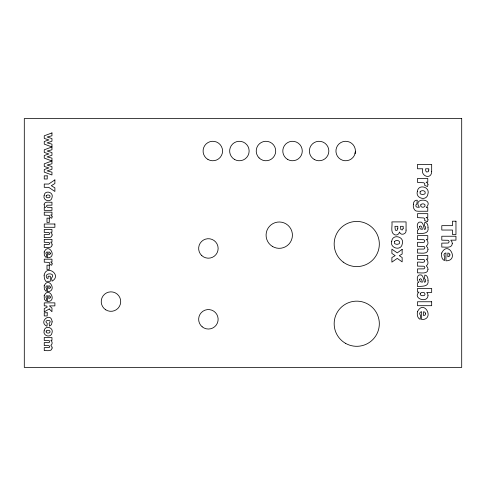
<?xml version="1.0" encoding="UTF-8"?>
<svg xmlns="http://www.w3.org/2000/svg" width="486" height="486" viewBox="0 0 486 486"><rect width="100%" height="100%" fill="white"/><g stroke="black" fill="none" stroke-linecap="round" stroke-linejoin="round"><path stroke-width="0.73" d="M355.035 153.728L355.418 151.213A9.744 9.744 0 0 0 340.972 142.489A9.744 9.744 0 0 0 340.637 159.359A9.744 9.744 0 0 0 355.418 151.213M428.002 227.545C429.332 234.446 421.733 233.219 417.504 233.754L417.504 230.06L418.762 229.635C416.885 227.734 416.466 223.627 419.078 222.169C423.488 220.735 423.428 226.749 424.363 229.41L425.378 229.113L425.663 228.055L425.353 226.61L424.448 225.996L424.843 222.236C427.376 222.539 428.142 225.383 428.002 227.545M428.002 280.343C429.332 287.244 421.733 286.017 417.504 286.552L417.504 282.858L418.762 282.433C416.885 280.531 416.466 276.425 419.078 274.967C423.488 273.533 423.428 279.547 424.363 282.208L425.378 281.91L425.663 280.853L425.353 279.407L424.448 278.794L424.843 275.033C427.376 275.337 428.142 278.18 428.002 280.343M413.398 204.199C412.754 207.322 414.206 211.708 418.075 211.246L427.771 211.246L427.771 207.565L426.252 207.565C434.77 198.118 411.921 197.304 419.4 207.285L416.885 207.182L415.919 206.337L415.882 204.989L416.842 204.053L417.274 200.238C414.965 199.819 413.307 202.055 413.398 204.199M44.117 275.167L44.433 278.727L45.787 281.303L50.319 281.303L50.319 276.23L48.108 276.23L48.108 278.429L47.106 278.429C42.634 272.057 56.941 272.713 51.492 277.992L52.057 281.163C62.354 275.143 46.486 263.934 44.117 275.167M52.13 321.847L51.455 324.721L49.487 326.112L49.116 323.336C53.63 319.193 42.197 319.721 47.276 323.457L46.954 326.264C37.774 321.999 51.188 311.204 52.13 321.847M431.677 171.655C431.398 180.112 420.098 176.169 422.765 168.776L417.504 168.776L417.504 164.377L431.677 164.377L431.677 171.655M406.059 230.097C406.867 234.088 400.592 236.129 399.425 232.029C399.14 234.185 396.904 235.473 394.875 234.872C389.808 232.928 392.743 225.747 391.886 221.902L406.059 221.902L406.059 230.097M44.141 195.487C42.47 200.815 51.346 203.051 52.045 197.45C53.897 191.958 44.73 189.692 44.141 195.487M44.141 330.778C42.47 336.105 51.346 338.341 52.045 332.74C53.897 327.248 44.73 324.976 44.141 330.778M391.734 241.244C389.505 248.34 401.339 251.323 402.274 243.857C404.741 236.536 392.518 233.511 391.734 241.244M417.353 191.429C415.129 198.531 426.957 201.514 427.893 194.048C430.359 186.727 418.142 183.696 417.353 191.429M44.129 204.229L44.408 206.343L45.502 207.589L44.256 207.589L44.256 210.347L51.959 210.347L51.959 207.394L47.361 207.309L46.389 206.192L47.106 205.238L51.959 205.165L51.959 202.2C49.706 202.668 44.949 200.864 44.129 204.229M44.19 251.955L44.366 255.502L46.249 257.635L46.522 254.731L45.818 253.388L46.316 252.27L47.373 251.888L47.373 257.805C57.767 257.975 48.776 241.919 44.19 251.955M44.19 285.762L44.366 289.31L46.249 291.442L46.522 288.532L45.818 287.196L46.316 286.078L47.373 285.689L47.373 291.606C57.767 291.782 48.776 275.726 44.19 285.762M44.19 295.664L44.366 299.212L46.249 301.344L46.522 298.434L45.818 297.098L46.316 295.98L47.373 295.597L47.373 301.508C57.767 301.685 48.776 285.628 44.19 295.664M52.13 234.981C52.051 238.887 46.516 237.344 44.256 237.587L44.256 234.623L49.11 234.556L49.821 233.602L48.843 232.484L44.256 232.399L44.256 229.447L51.959 229.447L51.959 232.193L50.702 232.193L51.802 233.444L52.13 234.981M52.13 244.883C52.051 248.796 46.516 247.253 44.256 247.495L44.256 244.525L49.11 244.458L49.821 243.504L48.843 242.386L44.256 242.301L44.256 239.349L51.959 239.349L51.959 242.101L50.702 242.101L51.802 243.346L52.13 244.883M52.13 347.976C52.057 351.894 46.522 350.37 44.256 350.606L44.256 347.648L49.098 347.599L49.821 346.712L48.952 345.631L44.256 345.552L44.256 342.594C45.538 342.029 50.155 343.93 49.736 341.202L48.94 340.583L44.256 340.504L44.256 337.545L51.959 337.545L51.959 340.297L50.836 340.297C52.421 341.415 52.713 344.331 50.836 345.303L51.856 346.567L52.13 347.976M417.419 311.812C416.988 314.563 417.316 318.032 420.165 319.387L420.524 315.511L419.582 313.719L420.25 312.231L421.666 311.72L421.666 319.606C435.438 319.557 423.835 298.55 417.419 311.812M428.002 249.561C427.905 254.779 420.524 252.75 417.504 253.066L417.504 249.118L423.962 249.051L424.922 247.866L424.418 246.748L423.762 246.432L417.504 246.329L417.504 242.38C419.211 241.633 425.365 244.16 424.813 240.521L423.749 239.701L417.504 239.592L417.504 235.643L427.771 235.643L427.771 239.319L426.277 239.319C428.397 240.813 428.78 244.695 426.277 245.989L427.644 247.678L428.002 249.561M428.002 269.359C427.905 274.578 420.524 272.543 417.504 272.859L417.504 268.916L423.962 268.849L424.922 267.665L424.418 266.547L423.762 266.231L417.504 266.121L417.504 262.179C419.211 261.425 425.365 263.959 424.813 260.32L423.749 259.494L417.504 259.384L417.504 255.442L427.771 255.442L427.771 259.117L426.277 259.117C428.397 260.611 428.78 264.493 426.277 265.787L427.644 267.476L428.002 269.359M441.707 253.036C441.276 255.788 441.604 259.251 444.453 260.611L444.812 256.736L443.876 254.943L444.538 253.455L445.954 252.945L445.954 260.83C459.726 260.782 448.122 239.774 441.707 253.036M452.296 243.638C452.15 248.82 444.799 246.754 441.798 247.088L441.798 243.134L448.268 243.043L449.21 241.767L448.669 240.606L447.91 240.278L441.798 240.163L441.798 236.232L455.965 236.232L455.965 240.163L450.747 240.163L451.937 241.761L452.296 243.638M428.002 295.403C427.735 303.768 412.007 298.349 419.023 292.116L417.504 292.116L417.504 288.435L431.677 288.435L431.677 292.408L426.769 292.408L427.692 293.744L428.002 295.403M397.803 228.542L396.977 230.492L395.331 230.145L394.93 226.318L397.803 226.318L397.803 228.542M403.186 228.25L402.426 229.951L400.853 229.647L400.5 226.318L403.186 226.318L403.186 228.25M428.798 170.021L428.33 171.692L426.574 172.008L425.748 170.926L425.639 168.776L428.798 168.776L428.798 170.021M419.533 226.598L420.135 228.857L422.377 229.41C422.298 228.177 421.046 224.374 419.533 226.598M419.533 279.395L420.135 281.655L422.377 282.208C422.298 280.975 421.046 277.178 419.533 279.395M52.13 216.799L51.723 218.226L49.621 217.309L49.718 215.972L48.952 215.389L44.256 215.128L44.256 212.163L51.959 212.163L51.959 214.927L50.696 214.927L51.82 215.748L52.13 216.799M52.13 263.819L51.723 265.247L49.621 264.335L49.718 262.993L48.952 262.41L44.256 262.154L44.256 259.184L51.959 259.184L51.959 261.948L50.696 261.948L51.82 262.774L52.13 263.819M428.002 184.644L427.461 186.551L424.661 185.33L424.788 183.544L423.762 182.766L417.504 182.42L417.504 178.471L427.771 178.471L427.771 182.153L426.088 182.153L427.595 183.246L428.002 184.644M428.002 219.842L427.461 221.744L424.661 220.529L424.788 218.736L423.762 217.959L417.504 217.619L417.504 213.664L427.771 213.664L427.771 217.345L426.088 217.345L427.595 218.445L428.002 219.842M50.386 253.358L50.015 254.342L48.788 254.798L48.788 251.894L49.827 252.234L50.386 253.358M50.386 287.165L50.015 288.143L48.788 288.605L48.788 285.701L49.827 286.041L50.386 287.165M50.386 297.067L50.015 298.052L48.788 298.507L48.788 295.603L49.827 295.944L50.386 297.067M425.675 313.683L425.183 314.995L423.549 315.608L423.549 311.733L424.928 312.182L425.675 313.683M449.963 254.907L449.471 256.213L447.837 256.827L447.837 252.951L449.222 253.406L449.963 254.907M420.742 204.885C419.612 208.13 426.143 208.038 425.019 204.837L423.883 203.974L422.796 203.865L421.824 203.98L420.742 204.885M46.2 195.809L46.2 196.97L47.197 197.741L48.995 197.741L49.979 196.97L49.979 195.822L48.977 195.032L47.197 195.026L46.2 195.809M46.2 331.1L46.2 332.26L47.197 333.032L48.995 333.032L49.979 332.26L49.979 331.112L48.977 330.316L47.197 330.316L46.2 331.1M394.48 241.67L394.474 243.213L394.96 243.838L397.038 244.385L399.024 243.832L399.516 243.219L399.51 241.682C398.484 240.054 395.513 240.048 394.48 241.67M420.098 191.861L420.092 193.404L420.578 194.029L422.656 194.57L424.643 194.023L425.135 193.404L425.135 191.873C424.102 190.239 421.137 190.239 420.098 191.861M420.305 293.441L420.299 294.783L421.526 295.682L423.762 295.682L424.497 295.33L425.068 294.194L424.472 292.888L423.725 292.505L421.526 292.505L420.305 293.441M402.153 249.354L397.262 252.89L391.886 249.16L391.886 253.425L395.191 255.648L391.886 257.55L391.886 262.142L397.262 258.388L402.153 261.887L402.153 257.55L399.292 255.648L402.153 254.02L402.153 249.354M54.888 179.905L48.709 184.042L44.256 184.042L44.256 187.335L48.709 187.335L54.888 191.466L54.888 187.839L51.297 185.695L54.888 183.55L54.888 179.905M49.262 308.956L44.256 311.878L44.256 308.555L47.342 306.994L46.261 305.882L44.256 305.882L44.256 302.869L54.888 302.869L54.888 305.882L49.402 305.882L51.959 308.088L51.959 311.72L49.262 308.956M51.959 132.933L44.256 135.788L44.256 138.425L48.892 139.932L44.256 141.487L44.256 144.117L51.959 146.954L44.256 149.797L44.256 152.434L48.892 153.947L44.256 155.502L44.256 158.132L51.959 160.963L44.256 163.812L44.256 166.449L48.892 167.956L44.256 169.517L44.256 172.141L51.959 174.978L51.959 172.141L47.099 170.902L51.959 169.274L51.959 166.607L47.112 165.046L51.959 163.812L51.959 158.132L47.099 156.887L51.959 155.259L51.959 152.592L47.112 151.031L51.959 149.797L51.959 144.117L47.099 142.872L51.959 141.244L51.959 138.583L47.112 137.016L51.959 135.782L51.959 132.933M461.7 118.56L24.3 118.56L24.3 367.44L461.7 367.44L461.7 118.56M47.215 175.841L44.256 175.841L44.256 178.994L47.215 178.994L47.215 175.841M49.274 218.159L46.99 218.159L46.99 222.454L49.274 222.454L49.274 218.159M455.965 221.197L452.466 221.197L452.466 225.662L441.798 225.662L441.798 230.042L452.466 230.042L452.466 234.507L455.965 234.507L455.965 221.197M54.888 223.997L44.256 223.997L44.256 227.29L54.888 227.29L54.888 223.997M49.274 265.18L46.99 265.18L46.99 269.475L49.274 269.475L49.274 265.18M431.677 301.757L417.504 301.757L417.504 305.7L431.677 305.7L431.677 301.757M47.215 312.777L44.256 312.777L44.256 315.93L47.215 315.93L47.215 312.777M207.947 159.457A9.744 9.744 0 0 0 222.564 151.018A9.744 9.744 0 0 0 207.947 142.586A9.744 9.744 0 0 0 207.947 159.457M234.519 159.457A9.744 9.744 0 0 0 249.136 151.018A9.744 9.744 0 0 0 234.519 142.586A9.744 9.744 0 0 0 234.519 159.457M259.074 157.907A9.744 9.744 0 0 0 275.374 153.546A9.744 9.744 0 0 0 263.442 141.608A9.744 9.744 0 0 0 259.074 157.907M287.663 159.457A9.744 9.744 0 0 0 302.274 151.018A9.744 9.744 0 0 0 287.663 142.586A9.744 9.744 0 0 0 287.663 159.457M314.235 159.457A9.744 9.744 0 0 0 328.846 151.018A9.744 9.744 0 0 0 314.235 142.586A9.744 9.744 0 0 0 314.235 159.457M272.33 246.372A13.177 13.177 0 0 0 292.414 235.546A13.177 13.177 0 0 0 272.998 223.566A13.177 13.177 0 0 0 272.33 246.372M201.824 255.642A9.744 9.744 0 0 0 217.91 250.539A9.744 9.744 0 0 0 205.444 239.161A9.744 9.744 0 0 0 201.824 255.642M202.164 326.792A9.744 9.744 0 0 0 217.995 320.948A9.744 9.744 0 0 0 205.019 310.165A9.744 9.744 0 0 0 202.164 326.792M105.748 309.813A9.744 9.744 0 0 0 120.698 301.994A9.744 9.744 0 0 0 106.452 292.955A9.744 9.744 0 0 0 105.748 309.813M345.455 343.292A22.587 22.587 0 0 0 379.329 323.731A22.587 22.587 0 0 0 345.455 304.169A22.587 22.587 0 0 0 345.455 343.292M343.213 262.1A22.587 22.587 0 0 0 379.171 246.7A22.587 22.587 0 0 0 347.855 223.256A22.587 22.587 0 0 0 343.213 262.1"/></g></svg>
